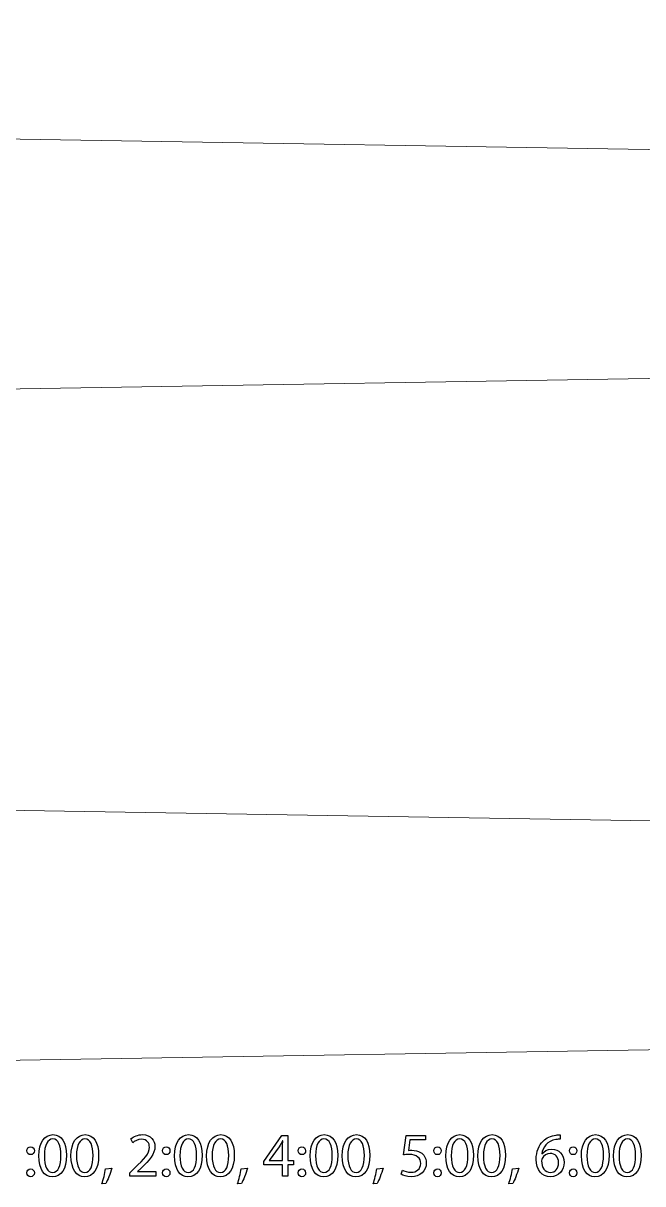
# Model space of a CAD drawing. Header units: centimetres. Extents: x -233 to -82, y 123 to 153.
# Drawn here: x -184.91 to -180.72, y 123.63 to 131.47 of the extents above; entities that cross this region are included whole.
import ezdxf

# ---------------------------------------------------------------- set-up
doc = ezdxf.new("R2010")
doc.units = ezdxf.units.CM
doc.header["$MEASUREMENT"] = 0
doc.layers.add('layer 1', color=7, linetype='Continuous')

msp = doc.modelspace()

# ---------------------------------------------------------------- linework, layer by layer
at = {"layer": 'layer 1', "color": 1, "lineweight": 9}
for points in [[(-232.60443, 128.21747), (-232.60443, 128.21747), (-172.60328, 129.20383), (-172.60328, 129.20383), (-172.60328, 129.20383), (-172.60328, 129.20383), (-172.60328, 130.48445), (-172.60328, 130.48445), (-172.60328, 130.48445), (-172.60328, 130.48445), (-232.60443, 131.47078), (-232.60443, 131.47078)], [(-232.60443, 123.68148), (-232.60443, 123.68148), (-172.60328, 124.66781), (-172.60328, 124.66781), (-172.60328, 124.66781), (-172.60328, 124.66781), (-172.60328, 125.94843), (-172.60328, 125.94843), (-172.60328, 125.94843), (-172.60328, 125.94843), (-232.60443, 126.93688), (-232.60443, 126.93688)]]:
    msp.add_open_spline(points, degree=3, knots=[0, 0, 0, 0, 0.25, 0.25, 0.25, 0.25, 0.5, 0.5, 0.5, 0.5, 1, 1, 1, 1], dxfattribs=at)
at = {"layer": 'layer 1'}
for points, knots in [([(-184.70983, 123.96132), (-184.76563, 123.96132), (-184.80547, 123.91056), (-184.80547, 123.81816), (-184.80547, 123.81816), (-184.80463, 123.7272), (-184.76827, 123.6768), (-184.71451, 123.6768), (-184.71451, 123.6768), (-184.65355, 123.6768), (-184.61875, 123.72852), (-184.61875, 123.822), (-184.61875, 123.822), (-184.61875, 123.9096), (-184.65175, 123.96132), (-184.70983, 123.96132)], [0, 0, 0, 0, 0.2, 0.2, 0.2, 0.2, 0.4, 0.4, 0.4, 0.4, 0.6, 0.6, 0.6, 0.6, 1, 1, 1, 1]), ([(-184.71187, 123.93252), (-184.67335, 123.93252), (-184.65607, 123.88812), (-184.65607, 123.82032), (-184.65607, 123.82032), (-184.65607, 123.75012), (-184.67419, 123.7056), (-184.71235, 123.7056), (-184.71235, 123.7056), (-184.74619, 123.7056), (-184.76827, 123.74628), (-184.76827, 123.8178), (-184.76827, 123.8178), (-184.76827, 123.89268), (-184.74451, 123.93252), (-184.71187, 123.93252)], [0, 0, 0, 0, 0.2, 0.2, 0.2, 0.2, 0.4, 0.4, 0.4, 0.4, 0.6, 0.6, 0.6, 0.6, 1, 1, 1, 1]), ([(-184.49263, 123.96132), (-184.54843, 123.96132), (-184.58827, 123.91056), (-184.58827, 123.81816), (-184.58827, 123.81816), (-184.58743, 123.7272), (-184.55107, 123.6768), (-184.49731, 123.6768), (-184.49731, 123.6768), (-184.43635, 123.6768), (-184.40155, 123.72852), (-184.40155, 123.822), (-184.40155, 123.822), (-184.40155, 123.9096), (-184.43455, 123.96132), (-184.49263, 123.96132)], [0, 0, 0, 0, 0.2, 0.2, 0.2, 0.2, 0.4, 0.4, 0.4, 0.4, 0.6, 0.6, 0.6, 0.6, 1, 1, 1, 1]), ([(-184.49467, 123.93252), (-184.45615, 123.93252), (-184.43887, 123.88812), (-184.43887, 123.82032), (-184.43887, 123.82032), (-184.43887, 123.75012), (-184.45699, 123.7056), (-184.49515, 123.7056), (-184.49515, 123.7056), (-184.52899, 123.7056), (-184.55107, 123.74628), (-184.55107, 123.8178), (-184.55107, 123.8178), (-184.55107, 123.89268), (-184.52731, 123.93252), (-184.49467, 123.93252)], [0, 0, 0, 0, 0.2, 0.2, 0.2, 0.2, 0.4, 0.4, 0.4, 0.4, 0.6, 0.6, 0.6, 0.6, 1, 1, 1, 1]), ([(-184.01419, 123.68148), (-184.01419, 123.68148), (-184.01419, 123.71244), (-184.01419, 123.71244), (-184.01419, 123.71244), (-184.01419, 123.71244), (-184.13779, 123.71244), (-184.13779, 123.71244), (-184.13779, 123.71244), (-184.13779, 123.71244), (-184.13779, 123.71328), (-184.13779, 123.71328), (-184.13779, 123.71328), (-184.13779, 123.71328), (-184.11583, 123.73356), (-184.11583, 123.73356), (-184.11583, 123.73356), (-184.05787, 123.78948), (-184.02103, 123.83052), (-184.02103, 123.88128), (-184.02103, 123.88128), (-184.02103, 123.92064), (-184.04599, 123.96132), (-184.10527, 123.96132), (-184.10527, 123.96132), (-184.13695, 123.96132), (-184.16407, 123.94944), (-184.18315, 123.93336), (-184.18315, 123.93336), (-184.18315, 123.93336), (-184.17127, 123.90708), (-184.17127, 123.90708), (-184.17127, 123.90708), (-184.15855, 123.91776), (-184.13779, 123.93036), (-184.11283, 123.93036), (-184.11283, 123.93036), (-184.07179, 123.93036), (-184.05823, 123.90456), (-184.05823, 123.8766), (-184.05823, 123.8766), (-184.05871, 123.8352), (-184.09039, 123.79956), (-184.16071, 123.73272), (-184.16071, 123.73272), (-184.16071, 123.73272), (-184.18987, 123.7044), (-184.18987, 123.7044), (-184.18987, 123.7044), (-184.18987, 123.7044), (-184.18987, 123.68148), (-184.18987, 123.68148), (-184.18987, 123.68148), (-184.18987, 123.68148), (-184.01419, 123.68148), (-184.01419, 123.68148)], [0, 0, 0, 0, 0.0666667, 0.0666667, 0.0666667, 0.0666667, 0.1333333, 0.1333333, 0.1333333, 0.1333333, 0.2, 0.2, 0.2, 0.2, 0.2666667, 0.2666667, 0.2666667, 0.2666667, 0.3333333, 0.3333333, 0.3333333, 0.3333333, 0.4, 0.4, 0.4, 0.4, 0.4666667, 0.4666667, 0.4666667, 0.4666667, 0.5333333, 0.5333333, 0.5333333, 0.5333333, 0.6, 0.6, 0.6, 0.6, 0.6666667, 0.6666667, 0.6666667, 0.6666667, 0.7333333, 0.7333333, 0.7333333, 0.7333333, 0.8, 0.8, 0.8, 0.8, 0.8666667, 0.8666667, 0.8666667, 0.8666667, 1, 1, 1, 1]), ([(-183.79327, 123.96132), (-183.84907, 123.96132), (-183.88891, 123.91056), (-183.88891, 123.81816), (-183.88891, 123.81816), (-183.88807, 123.7272), (-183.85171, 123.6768), (-183.79795, 123.6768), (-183.79795, 123.6768), (-183.73699, 123.6768), (-183.70219, 123.72852), (-183.70219, 123.822), (-183.70219, 123.822), (-183.70219, 123.9096), (-183.73519, 123.96132), (-183.79327, 123.96132)], [0, 0, 0, 0, 0.2, 0.2, 0.2, 0.2, 0.4, 0.4, 0.4, 0.4, 0.6, 0.6, 0.6, 0.6, 1, 1, 1, 1]), ([(-183.79531, 123.93252), (-183.75679, 123.93252), (-183.73951, 123.88812), (-183.73951, 123.82032), (-183.73951, 123.82032), (-183.73951, 123.75012), (-183.75763, 123.7056), (-183.79579, 123.7056), (-183.79579, 123.7056), (-183.82963, 123.7056), (-183.85171, 123.74628), (-183.85171, 123.8178), (-183.85171, 123.8178), (-183.85171, 123.89268), (-183.82795, 123.93252), (-183.79531, 123.93252)], [0, 0, 0, 0, 0.2, 0.2, 0.2, 0.2, 0.4, 0.4, 0.4, 0.4, 0.6, 0.6, 0.6, 0.6, 1, 1, 1, 1]), ([(-183.57607, 123.96132), (-183.63187, 123.96132), (-183.67171, 123.91056), (-183.67171, 123.81816), (-183.67171, 123.81816), (-183.67087, 123.7272), (-183.63451, 123.6768), (-183.58075, 123.6768), (-183.58075, 123.6768), (-183.51979, 123.6768), (-183.48499, 123.72852), (-183.48499, 123.822), (-183.48499, 123.822), (-183.48499, 123.9096), (-183.51799, 123.96132), (-183.57607, 123.96132)], [0, 0, 0, 0, 0.2, 0.2, 0.2, 0.2, 0.4, 0.4, 0.4, 0.4, 0.6, 0.6, 0.6, 0.6, 1, 1, 1, 1]), ([(-183.57811, 123.93252), (-183.53959, 123.93252), (-183.52231, 123.88812), (-183.52231, 123.82032), (-183.52231, 123.82032), (-183.52231, 123.75012), (-183.54043, 123.7056), (-183.57859, 123.7056), (-183.57859, 123.7056), (-183.61243, 123.7056), (-183.63451, 123.74628), (-183.63451, 123.8178), (-183.63451, 123.8178), (-183.63451, 123.89268), (-183.61075, 123.93252), (-183.57811, 123.93252)], [0, 0, 0, 0, 0.2, 0.2, 0.2, 0.2, 0.4, 0.4, 0.4, 0.4, 0.6, 0.6, 0.6, 0.6, 1, 1, 1, 1]), ([(-183.12307, 123.68148), (-183.12307, 123.68148), (-183.12307, 123.75636), (-183.12307, 123.75636), (-183.12307, 123.75636), (-183.12307, 123.75636), (-183.08455, 123.75636), (-183.08455, 123.75636), (-183.08455, 123.75636), (-183.08455, 123.75636), (-183.08455, 123.78564), (-183.08455, 123.78564), (-183.08455, 123.78564), (-183.08455, 123.78564), (-183.12307, 123.78564), (-183.12307, 123.78564), (-183.12307, 123.78564), (-183.12307, 123.78564), (-183.12307, 123.95664), (-183.12307, 123.95664), (-183.12307, 123.95664), (-183.12307, 123.95664), (-183.16327, 123.95664), (-183.16327, 123.95664), (-183.16327, 123.95664), (-183.16327, 123.95664), (-183.28603, 123.78096), (-183.28603, 123.78096), (-183.28603, 123.78096), (-183.28603, 123.78096), (-183.28603, 123.75636), (-183.28603, 123.75636), (-183.28603, 123.75636), (-183.28603, 123.75636), (-183.15823, 123.75636), (-183.15823, 123.75636), (-183.15823, 123.75636), (-183.15823, 123.75636), (-183.15823, 123.68148), (-183.15823, 123.68148), (-183.15823, 123.68148), (-183.15823, 123.68148), (-183.12307, 123.68148), (-183.12307, 123.68148)], [0, 0, 0, 0, 0.0833333, 0.0833333, 0.0833333, 0.0833333, 0.1666667, 0.1666667, 0.1666667, 0.1666667, 0.25, 0.25, 0.25, 0.25, 0.3333333, 0.3333333, 0.3333333, 0.3333333, 0.4166667, 0.4166667, 0.4166667, 0.4166667, 0.5, 0.5, 0.5, 0.5, 0.5833333, 0.5833333, 0.5833333, 0.5833333, 0.6666667, 0.6666667, 0.6666667, 0.6666667, 0.75, 0.75, 0.75, 0.75, 0.8333333, 0.8333333, 0.8333333, 0.8333333, 1, 1, 1, 1]), ([(-183.24835, 123.78564), (-183.24835, 123.78564), (-183.24835, 123.78648), (-183.24835, 123.78648), (-183.24835, 123.78648), (-183.24835, 123.78648), (-183.18103, 123.88008), (-183.18103, 123.88008), (-183.18103, 123.88008), (-183.17347, 123.89268), (-183.16663, 123.90456), (-183.15823, 123.92064), (-183.15823, 123.92064), (-183.15823, 123.92064), (-183.15691, 123.92064), (-183.15691, 123.92064), (-183.15691, 123.92064), (-183.15775, 123.90624), (-183.15823, 123.89184), (-183.15823, 123.87744), (-183.15823, 123.87744), (-183.15823, 123.87744), (-183.15823, 123.78564), (-183.15823, 123.78564), (-183.15823, 123.78564), (-183.15823, 123.78564), (-183.24835, 123.78564), (-183.24835, 123.78564)], [0, 0, 0, 0, 0.125, 0.125, 0.125, 0.125, 0.25, 0.25, 0.25, 0.25, 0.375, 0.375, 0.375, 0.375, 0.5, 0.5, 0.5, 0.5, 0.625, 0.625, 0.625, 0.625, 0.75, 0.75, 0.75, 0.75, 1, 1, 1, 1]), ([(-182.87671, 123.96132), (-182.93251, 123.96132), (-182.97235, 123.91056), (-182.97235, 123.81816), (-182.97235, 123.81816), (-182.97151, 123.7272), (-182.93515, 123.6768), (-182.88139, 123.6768), (-182.88139, 123.6768), (-182.82043, 123.6768), (-182.78563, 123.72852), (-182.78563, 123.822), (-182.78563, 123.822), (-182.78563, 123.9096), (-182.81863, 123.96132), (-182.87671, 123.96132)], [0, 0, 0, 0, 0.2, 0.2, 0.2, 0.2, 0.4, 0.4, 0.4, 0.4, 0.6, 0.6, 0.6, 0.6, 1, 1, 1, 1]), ([(-182.87875, 123.93252), (-182.84023, 123.93252), (-182.82295, 123.88812), (-182.82295, 123.82032), (-182.82295, 123.82032), (-182.82295, 123.75012), (-182.84107, 123.7056), (-182.87923, 123.7056), (-182.87923, 123.7056), (-182.91307, 123.7056), (-182.93515, 123.74628), (-182.93515, 123.8178), (-182.93515, 123.8178), (-182.93515, 123.89268), (-182.91139, 123.93252), (-182.87875, 123.93252)], [0, 0, 0, 0, 0.2, 0.2, 0.2, 0.2, 0.4, 0.4, 0.4, 0.4, 0.6, 0.6, 0.6, 0.6, 1, 1, 1, 1]), ([(-182.65951, 123.96132), (-182.71531, 123.96132), (-182.75515, 123.91056), (-182.75515, 123.81816), (-182.75515, 123.81816), (-182.75431, 123.7272), (-182.71795, 123.6768), (-182.66419, 123.6768), (-182.66419, 123.6768), (-182.60323, 123.6768), (-182.56843, 123.72852), (-182.56843, 123.822), (-182.56843, 123.822), (-182.56843, 123.9096), (-182.60143, 123.96132), (-182.65951, 123.96132)], [0, 0, 0, 0, 0.2, 0.2, 0.2, 0.2, 0.4, 0.4, 0.4, 0.4, 0.6, 0.6, 0.6, 0.6, 1, 1, 1, 1]), ([(-182.66155, 123.93252), (-182.62303, 123.93252), (-182.60575, 123.88812), (-182.60575, 123.82032), (-182.60575, 123.82032), (-182.60575, 123.75012), (-182.62387, 123.7056), (-182.66203, 123.7056), (-182.66203, 123.7056), (-182.69587, 123.7056), (-182.71795, 123.74628), (-182.71795, 123.8178), (-182.71795, 123.8178), (-182.71795, 123.89268), (-182.69419, 123.93252), (-182.66155, 123.93252)], [0, 0, 0, 0, 0.2, 0.2, 0.2, 0.2, 0.4, 0.4, 0.4, 0.4, 0.6, 0.6, 0.6, 0.6, 1, 1, 1, 1]), ([(-182.19247, 123.95664), (-182.19247, 123.95664), (-182.32423, 123.95664), (-182.32423, 123.95664), (-182.32423, 123.95664), (-182.32423, 123.95664), (-182.34199, 123.82452), (-182.34199, 123.82452), (-182.34199, 123.82452), (-182.33179, 123.82584), (-182.31955, 123.82752), (-182.30383, 123.82752), (-182.30383, 123.82752), (-182.24887, 123.82752), (-182.22511, 123.80208), (-182.22475, 123.76656), (-182.22475, 123.76656), (-182.22475, 123.72972), (-182.25475, 123.70692), (-182.28991, 123.70692), (-182.28991, 123.70692), (-182.31487, 123.70692), (-182.33731, 123.71532), (-182.34871, 123.72216), (-182.34871, 123.72216), (-182.34871, 123.72216), (-182.35807, 123.69372), (-182.35807, 123.69372), (-182.35807, 123.69372), (-182.34487, 123.68532), (-182.31955, 123.6768), (-182.28943, 123.6768), (-182.28943, 123.6768), (-182.22979, 123.6768), (-182.18707, 123.717), (-182.18707, 123.77076), (-182.18707, 123.77076), (-182.18707, 123.80556), (-182.20483, 123.8292), (-182.22643, 123.84156), (-182.22643, 123.84156), (-182.24335, 123.85164), (-182.26447, 123.85632), (-182.28571, 123.85632), (-182.28571, 123.85632), (-182.29579, 123.85632), (-182.30179, 123.85548), (-182.30815, 123.85464), (-182.30815, 123.85464), (-182.30815, 123.85464), (-182.29747, 123.92532), (-182.29747, 123.92532), (-182.29747, 123.92532), (-182.29747, 123.92532), (-182.19247, 123.92532), (-182.19247, 123.92532), (-182.19247, 123.92532), (-182.19247, 123.92532), (-182.19247, 123.95664), (-182.19247, 123.95664)], [0, 0, 0, 0, 0.0625, 0.0625, 0.0625, 0.0625, 0.125, 0.125, 0.125, 0.125, 0.1875, 0.1875, 0.1875, 0.1875, 0.25, 0.25, 0.25, 0.25, 0.3125, 0.3125, 0.3125, 0.3125, 0.375, 0.375, 0.375, 0.375, 0.4375, 0.4375, 0.4375, 0.4375, 0.5, 0.5, 0.5, 0.5, 0.5625, 0.5625, 0.5625, 0.5625, 0.625, 0.625, 0.625, 0.625, 0.6875, 0.6875, 0.6875, 0.6875, 0.75, 0.75, 0.75, 0.75, 0.8125, 0.8125, 0.8125, 0.8125, 0.875, 0.875, 0.875, 0.875, 1, 1, 1, 1]), ([(-181.96015, 123.96132), (-182.01595, 123.96132), (-182.05579, 123.91056), (-182.05579, 123.81816), (-182.05579, 123.81816), (-182.05495, 123.7272), (-182.01859, 123.6768), (-181.96483, 123.6768), (-181.96483, 123.6768), (-181.90387, 123.6768), (-181.86907, 123.72852), (-181.86907, 123.822), (-181.86907, 123.822), (-181.86907, 123.9096), (-181.90207, 123.96132), (-181.96015, 123.96132)], [0, 0, 0, 0, 0.2, 0.2, 0.2, 0.2, 0.4, 0.4, 0.4, 0.4, 0.6, 0.6, 0.6, 0.6, 1, 1, 1, 1]), ([(-181.96219, 123.93252), (-181.92367, 123.93252), (-181.90639, 123.88812), (-181.90639, 123.82032), (-181.90639, 123.82032), (-181.90639, 123.75012), (-181.92451, 123.7056), (-181.96267, 123.7056), (-181.96267, 123.7056), (-181.99651, 123.7056), (-182.01859, 123.74628), (-182.01859, 123.8178), (-182.01859, 123.8178), (-182.01859, 123.89268), (-181.99483, 123.93252), (-181.96219, 123.93252)], [0, 0, 0, 0, 0.2, 0.2, 0.2, 0.2, 0.4, 0.4, 0.4, 0.4, 0.6, 0.6, 0.6, 0.6, 1, 1, 1, 1]), ([(-181.74295, 123.96132), (-181.79875, 123.96132), (-181.83859, 123.91056), (-181.83859, 123.81816), (-181.83859, 123.81816), (-181.83775, 123.7272), (-181.80139, 123.6768), (-181.74763, 123.6768), (-181.74763, 123.6768), (-181.68667, 123.6768), (-181.65187, 123.72852), (-181.65187, 123.822), (-181.65187, 123.822), (-181.65187, 123.9096), (-181.68487, 123.96132), (-181.74295, 123.96132)], [0, 0, 0, 0, 0.2, 0.2, 0.2, 0.2, 0.4, 0.4, 0.4, 0.4, 0.6, 0.6, 0.6, 0.6, 1, 1, 1, 1]), ([(-181.74499, 123.93252), (-181.70647, 123.93252), (-181.68919, 123.88812), (-181.68919, 123.82032), (-181.68919, 123.82032), (-181.68919, 123.75012), (-181.70731, 123.7056), (-181.74547, 123.7056), (-181.74547, 123.7056), (-181.77931, 123.7056), (-181.80139, 123.74628), (-181.80139, 123.8178), (-181.80139, 123.8178), (-181.80139, 123.89268), (-181.77763, 123.93252), (-181.74499, 123.93252)], [0, 0, 0, 0, 0.2, 0.2, 0.2, 0.2, 0.4, 0.4, 0.4, 0.4, 0.6, 0.6, 0.6, 0.6, 1, 1, 1, 1]), ([(-181.28311, 123.96084), (-181.28995, 123.96084), (-181.29919, 123.96048), (-181.31023, 123.9588), (-181.31023, 123.9588), (-181.34491, 123.95448), (-181.37539, 123.94056), (-181.39831, 123.91812), (-181.39831, 123.91812), (-181.42543, 123.891), (-181.44487, 123.84828), (-181.44487, 123.79404), (-181.44487, 123.79404), (-181.44487, 123.72252), (-181.40635, 123.6768), (-181.34755, 123.6768), (-181.34755, 123.6768), (-181.29031, 123.6768), (-181.25611, 123.72336), (-181.25611, 123.77376), (-181.25611, 123.77376), (-181.25611, 123.82752), (-181.29031, 123.86268), (-181.33903, 123.86268), (-181.33903, 123.86268), (-181.36951, 123.86268), (-181.39243, 123.84828), (-181.40551, 123.83088), (-181.40551, 123.83088), (-181.40551, 123.83088), (-181.40683, 123.83088), (-181.40683, 123.83088), (-181.40683, 123.83088), (-181.40047, 123.87624), (-181.36951, 123.91896), (-181.31107, 123.92868), (-181.31107, 123.92868), (-181.30051, 123.93036), (-181.29079, 123.93084), (-181.28311, 123.93036), (-181.28311, 123.93036), (-181.28311, 123.93036), (-181.28311, 123.96084), (-181.28311, 123.96084)], [0, 0, 0, 0, 0.0833333, 0.0833333, 0.0833333, 0.0833333, 0.1666667, 0.1666667, 0.1666667, 0.1666667, 0.25, 0.25, 0.25, 0.25, 0.3333333, 0.3333333, 0.3333333, 0.3333333, 0.4166667, 0.4166667, 0.4166667, 0.4166667, 0.5, 0.5, 0.5, 0.5, 0.5833333, 0.5833333, 0.5833333, 0.5833333, 0.6666667, 0.6666667, 0.6666667, 0.6666667, 0.75, 0.75, 0.75, 0.75, 0.8333333, 0.8333333, 0.8333333, 0.8333333, 1, 1, 1, 1]), ([(-181.04359, 123.96132), (-181.09939, 123.96132), (-181.13923, 123.91056), (-181.13923, 123.81816), (-181.13923, 123.81816), (-181.13839, 123.7272), (-181.10203, 123.6768), (-181.04827, 123.6768), (-181.04827, 123.6768), (-180.98731, 123.6768), (-180.95251, 123.72852), (-180.95251, 123.822), (-180.95251, 123.822), (-180.95251, 123.9096), (-180.98551, 123.96132), (-181.04359, 123.96132)], [0, 0, 0, 0, 0.2, 0.2, 0.2, 0.2, 0.4, 0.4, 0.4, 0.4, 0.6, 0.6, 0.6, 0.6, 1, 1, 1, 1]), ([(-181.04563, 123.93252), (-181.00711, 123.93252), (-180.98983, 123.88812), (-180.98983, 123.82032), (-180.98983, 123.82032), (-180.98983, 123.75012), (-181.00795, 123.7056), (-181.04611, 123.7056), (-181.04611, 123.7056), (-181.07995, 123.7056), (-181.10203, 123.74628), (-181.10203, 123.8178), (-181.10203, 123.8178), (-181.10203, 123.89268), (-181.07827, 123.93252), (-181.04563, 123.93252)], [0, 0, 0, 0, 0.2, 0.2, 0.2, 0.2, 0.4, 0.4, 0.4, 0.4, 0.6, 0.6, 0.6, 0.6, 1, 1, 1, 1]), ([(-180.82639, 123.96132), (-180.88219, 123.96132), (-180.92203, 123.91056), (-180.92203, 123.81816), (-180.92203, 123.81816), (-180.92119, 123.7272), (-180.88483, 123.6768), (-180.83107, 123.6768), (-180.83107, 123.6768), (-180.77011, 123.6768), (-180.73531, 123.72852), (-180.73531, 123.822), (-180.73531, 123.822), (-180.73531, 123.9096), (-180.76831, 123.96132), (-180.82639, 123.96132)], [0, 0, 0, 0, 0.2, 0.2, 0.2, 0.2, 0.4, 0.4, 0.4, 0.4, 0.6, 0.6, 0.6, 0.6, 1, 1, 1, 1]), ([(-180.82843, 123.93252), (-180.78991, 123.93252), (-180.77263, 123.88812), (-180.77263, 123.82032), (-180.77263, 123.82032), (-180.77263, 123.75012), (-180.79075, 123.7056), (-180.82891, 123.7056), (-180.82891, 123.7056), (-180.86275, 123.7056), (-180.88483, 123.74628), (-180.88483, 123.8178), (-180.88483, 123.8178), (-180.88483, 123.89268), (-180.86107, 123.93252), (-180.82843, 123.93252)], [0, 0, 0, 0, 0.2, 0.2, 0.2, 0.2, 0.4, 0.4, 0.4, 0.4, 0.6, 0.6, 0.6, 0.6, 1, 1, 1, 1]), ([(-184.86127, 123.82632), (-184.84567, 123.82632), (-184.83595, 123.83772), (-184.83595, 123.85248), (-184.83595, 123.85248), (-184.83631, 123.8682), (-184.84603, 123.87912), (-184.86091, 123.87912), (-184.86091, 123.87912), (-184.87567, 123.87912), (-184.88635, 123.8682), (-184.88635, 123.85248), (-184.88635, 123.85248), (-184.88635, 123.83772), (-184.87615, 123.82632), (-184.86127, 123.82632)], [0, 0, 0, 0, 0.2, 0.2, 0.2, 0.2, 0.4, 0.4, 0.4, 0.4, 0.6, 0.6, 0.6, 0.6, 1, 1, 1, 1]), ([(-183.94471, 123.82632), (-183.92911, 123.82632), (-183.91939, 123.83772), (-183.91939, 123.85248), (-183.91939, 123.85248), (-183.91975, 123.8682), (-183.92947, 123.87912), (-183.94435, 123.87912), (-183.94435, 123.87912), (-183.95911, 123.87912), (-183.96979, 123.8682), (-183.96979, 123.85248), (-183.96979, 123.85248), (-183.96979, 123.83772), (-183.95959, 123.82632), (-183.94471, 123.82632)], [0, 0, 0, 0, 0.2, 0.2, 0.2, 0.2, 0.4, 0.4, 0.4, 0.4, 0.6, 0.6, 0.6, 0.6, 1, 1, 1, 1]), ([(-183.02815, 123.82632), (-183.01255, 123.82632), (-183.00283, 123.83772), (-183.00283, 123.85248), (-183.00283, 123.85248), (-183.00319, 123.8682), (-183.01291, 123.87912), (-183.02779, 123.87912), (-183.02779, 123.87912), (-183.04255, 123.87912), (-183.05323, 123.8682), (-183.05323, 123.85248), (-183.05323, 123.85248), (-183.05323, 123.83772), (-183.04303, 123.82632), (-183.02815, 123.82632)], [0, 0, 0, 0, 0.2, 0.2, 0.2, 0.2, 0.4, 0.4, 0.4, 0.4, 0.6, 0.6, 0.6, 0.6, 1, 1, 1, 1]), ([(-182.11159, 123.82632), (-182.09599, 123.82632), (-182.08627, 123.83772), (-182.08627, 123.85248), (-182.08627, 123.85248), (-182.08663, 123.8682), (-182.09635, 123.87912), (-182.11123, 123.87912), (-182.11123, 123.87912), (-182.12599, 123.87912), (-182.13667, 123.8682), (-182.13667, 123.85248), (-182.13667, 123.85248), (-182.13667, 123.83772), (-182.12647, 123.82632), (-182.11159, 123.82632)], [0, 0, 0, 0, 0.2, 0.2, 0.2, 0.2, 0.4, 0.4, 0.4, 0.4, 0.6, 0.6, 0.6, 0.6, 1, 1, 1, 1]), ([(-181.34755, 123.7056), (-181.38643, 123.7056), (-181.40719, 123.73908), (-181.40803, 123.78432), (-181.40803, 123.78432), (-181.40803, 123.79116), (-181.40635, 123.79668), (-181.40383, 123.80088), (-181.40383, 123.80088), (-181.39363, 123.8208), (-181.37287, 123.83472), (-181.35043, 123.83472), (-181.35043, 123.83472), (-181.31623, 123.83472), (-181.29379, 123.81108), (-181.29379, 123.7716), (-181.29379, 123.7716), (-181.29379, 123.73224), (-181.31539, 123.7056), (-181.34755, 123.7056)], [0, 0, 0, 0, 0.1666667, 0.1666667, 0.1666667, 0.1666667, 0.3333333, 0.3333333, 0.3333333, 0.3333333, 0.5, 0.5, 0.5, 0.5, 0.6666667, 0.6666667, 0.6666667, 0.6666667, 1, 1, 1, 1]), ([(-181.19503, 123.82632), (-181.17943, 123.82632), (-181.16971, 123.83772), (-181.16971, 123.85248), (-181.16971, 123.85248), (-181.17007, 123.8682), (-181.17979, 123.87912), (-181.19467, 123.87912), (-181.19467, 123.87912), (-181.20943, 123.87912), (-181.22011, 123.8682), (-181.22011, 123.85248), (-181.22011, 123.85248), (-181.22011, 123.83772), (-181.20991, 123.82632), (-181.19503, 123.82632)], [0, 0, 0, 0, 0.2, 0.2, 0.2, 0.2, 0.4, 0.4, 0.4, 0.4, 0.6, 0.6, 0.6, 0.6, 1, 1, 1, 1]), ([(-184.86127, 123.6768), (-184.84567, 123.6768), (-184.83595, 123.6882), (-184.83595, 123.70308), (-184.83595, 123.70308), (-184.83631, 123.71868), (-184.84603, 123.72972), (-184.86091, 123.72972), (-184.86091, 123.72972), (-184.87567, 123.72972), (-184.88635, 123.71868), (-184.88635, 123.70308), (-184.88635, 123.70308), (-184.88635, 123.6882), (-184.87615, 123.6768), (-184.86127, 123.6768)], [0, 0, 0, 0, 0.2, 0.2, 0.2, 0.2, 0.4, 0.4, 0.4, 0.4, 0.6, 0.6, 0.6, 0.6, 1, 1, 1, 1]), ([(-184.35283, 123.63192), (-184.34107, 123.65184), (-184.32235, 123.69888), (-184.31263, 123.73488), (-184.31263, 123.73488), (-184.31263, 123.73488), (-184.35415, 123.73056), (-184.35415, 123.73056), (-184.35415, 123.73056), (-184.35883, 123.69972), (-184.37023, 123.65436), (-184.37959, 123.6294), (-184.37959, 123.6294), (-184.37959, 123.6294), (-184.35283, 123.63192), (-184.35283, 123.63192)], [0, 0, 0, 0, 0.2, 0.2, 0.2, 0.2, 0.4, 0.4, 0.4, 0.4, 0.6, 0.6, 0.6, 0.6, 1, 1, 1, 1]), ([(-183.94471, 123.6768), (-183.92911, 123.6768), (-183.91939, 123.6882), (-183.91939, 123.70308), (-183.91939, 123.70308), (-183.91975, 123.71868), (-183.92947, 123.72972), (-183.94435, 123.72972), (-183.94435, 123.72972), (-183.95911, 123.72972), (-183.96979, 123.71868), (-183.96979, 123.70308), (-183.96979, 123.70308), (-183.96979, 123.6882), (-183.95959, 123.6768), (-183.94471, 123.6768)], [0, 0, 0, 0, 0.2, 0.2, 0.2, 0.2, 0.4, 0.4, 0.4, 0.4, 0.6, 0.6, 0.6, 0.6, 1, 1, 1, 1]), ([(-183.43627, 123.63192), (-183.42451, 123.65184), (-183.40579, 123.69888), (-183.39607, 123.73488), (-183.39607, 123.73488), (-183.39607, 123.73488), (-183.43759, 123.73056), (-183.43759, 123.73056), (-183.43759, 123.73056), (-183.44227, 123.69972), (-183.45367, 123.65436), (-183.46303, 123.6294), (-183.46303, 123.6294), (-183.46303, 123.6294), (-183.43627, 123.63192), (-183.43627, 123.63192)], [0, 0, 0, 0, 0.2, 0.2, 0.2, 0.2, 0.4, 0.4, 0.4, 0.4, 0.6, 0.6, 0.6, 0.6, 1, 1, 1, 1]), ([(-183.02815, 123.6768), (-183.01255, 123.6768), (-183.00283, 123.6882), (-183.00283, 123.70308), (-183.00283, 123.70308), (-183.00319, 123.71868), (-183.01291, 123.72972), (-183.02779, 123.72972), (-183.02779, 123.72972), (-183.04255, 123.72972), (-183.05323, 123.71868), (-183.05323, 123.70308), (-183.05323, 123.70308), (-183.05323, 123.6882), (-183.04303, 123.6768), (-183.02815, 123.6768)], [0, 0, 0, 0, 0.2, 0.2, 0.2, 0.2, 0.4, 0.4, 0.4, 0.4, 0.6, 0.6, 0.6, 0.6, 1, 1, 1, 1]), ([(-182.51971, 123.63192), (-182.50795, 123.65184), (-182.48923, 123.69888), (-182.47951, 123.73488), (-182.47951, 123.73488), (-182.47951, 123.73488), (-182.52103, 123.73056), (-182.52103, 123.73056), (-182.52103, 123.73056), (-182.52571, 123.69972), (-182.53711, 123.65436), (-182.54647, 123.6294), (-182.54647, 123.6294), (-182.54647, 123.6294), (-182.51971, 123.63192), (-182.51971, 123.63192)], [0, 0, 0, 0, 0.2, 0.2, 0.2, 0.2, 0.4, 0.4, 0.4, 0.4, 0.6, 0.6, 0.6, 0.6, 1, 1, 1, 1]), ([(-182.11159, 123.6768), (-182.09599, 123.6768), (-182.08627, 123.6882), (-182.08627, 123.70308), (-182.08627, 123.70308), (-182.08663, 123.71868), (-182.09635, 123.72972), (-182.11123, 123.72972), (-182.11123, 123.72972), (-182.12599, 123.72972), (-182.13667, 123.71868), (-182.13667, 123.70308), (-182.13667, 123.70308), (-182.13667, 123.6882), (-182.12647, 123.6768), (-182.11159, 123.6768)], [0, 0, 0, 0, 0.2, 0.2, 0.2, 0.2, 0.4, 0.4, 0.4, 0.4, 0.6, 0.6, 0.6, 0.6, 1, 1, 1, 1]), ([(-181.60315, 123.63192), (-181.59139, 123.65184), (-181.57267, 123.69888), (-181.56295, 123.73488), (-181.56295, 123.73488), (-181.56295, 123.73488), (-181.60447, 123.73056), (-181.60447, 123.73056), (-181.60447, 123.73056), (-181.60915, 123.69972), (-181.62055, 123.65436), (-181.62991, 123.6294), (-181.62991, 123.6294), (-181.62991, 123.6294), (-181.60315, 123.63192), (-181.60315, 123.63192)], [0, 0, 0, 0, 0.2, 0.2, 0.2, 0.2, 0.4, 0.4, 0.4, 0.4, 0.6, 0.6, 0.6, 0.6, 1, 1, 1, 1]), ([(-181.19503, 123.6768), (-181.17943, 123.6768), (-181.16971, 123.6882), (-181.16971, 123.70308), (-181.16971, 123.70308), (-181.17007, 123.71868), (-181.17979, 123.72972), (-181.19467, 123.72972), (-181.19467, 123.72972), (-181.20943, 123.72972), (-181.22011, 123.71868), (-181.22011, 123.70308), (-181.22011, 123.70308), (-181.22011, 123.6882), (-181.20991, 123.6768), (-181.19503, 123.6768)], [0, 0, 0, 0, 0.2, 0.2, 0.2, 0.2, 0.4, 0.4, 0.4, 0.4, 0.6, 0.6, 0.6, 0.6, 1, 1, 1, 1])]:
    msp.add_open_spline(points, degree=3, knots=knots, dxfattribs=at)

doc.saveas('drawing.dxf')
